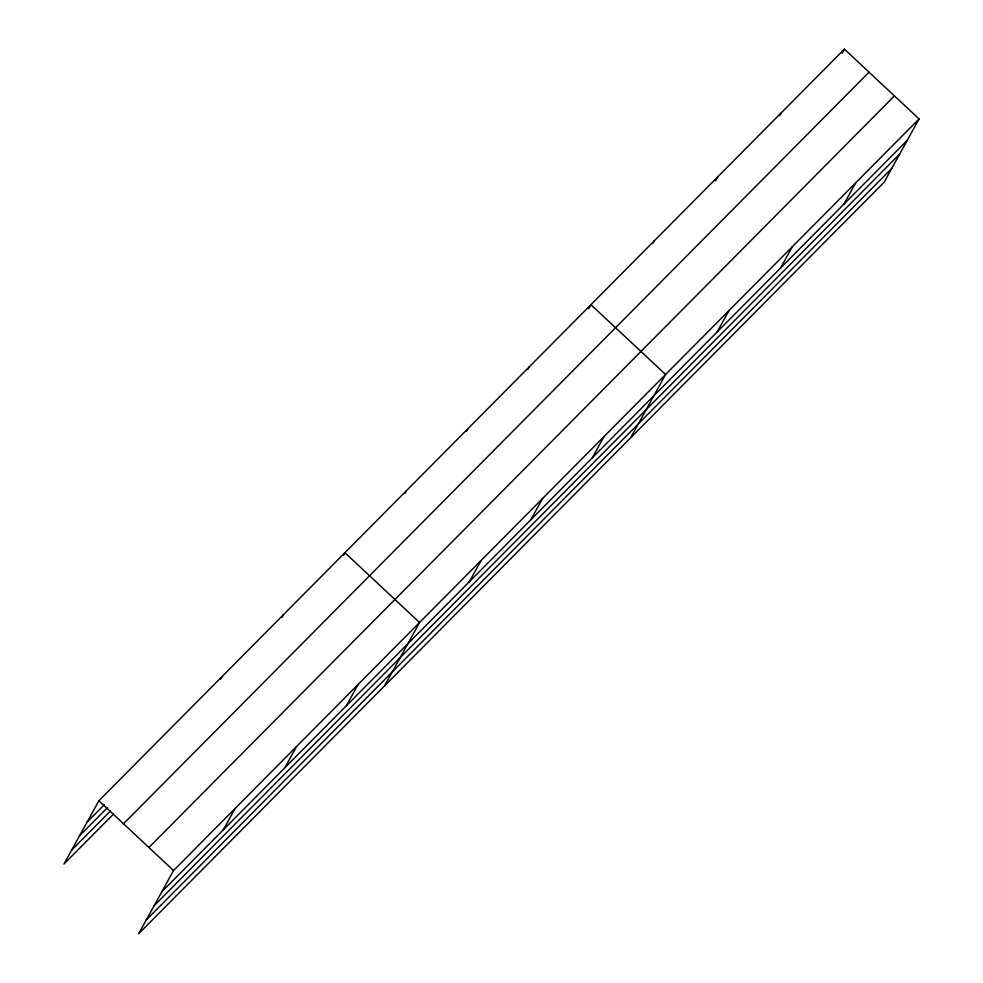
<?xml version="1.0" encoding="UTF-8"?>
<svg xmlns="http://www.w3.org/2000/svg" width="983" height="983" viewBox="0 0 983 983"><rect width="100%" height="100%" fill="white"/><g stroke="black" fill="none" stroke-linecap="round" stroke-linejoin="round"><path stroke-width="1.47" d="M919.068 118.943L173.536 870.533L138.591 933.85L884.11 182.26L919.068 118.943L844.409 49.15L98.89 800.74L63.932 864.057L113.573 814.01M220.425 679.388L221.9 676.722M281.937 617.385L283.411 614.719M343.448 555.37L344.91 552.716L419.557 622.509L384.611 685.827M404.947 493.368L406.421 490.701M223.288 829.824L235.048 808.53M466.458 431.365L467.92 428.699M284.8 767.821L296.547 746.515M527.957 369.362L529.432 366.696M346.299 705.806L358.058 684.512M588.731 308.687L590.93 304.693L665.589 374.486L630.631 437.804M652.835 243.465L654.309 240.81M469.309 581.801L481.068 560.507M715.477 180.909L717.676 176.915M530.82 519.798L542.579 498.492M779.58 115.699L781.043 113.033M592.319 457.783L604.078 436.489M842.21 53.143L844.409 49.15M717.197 331.898L728.956 310.603M780.563 268.015L792.323 246.721M843.942 204.132L855.689 182.826M87.131 822.034L104.395 804.635M79.476 835.906L107.528 807.621M71.587 850.184L110.44 811.024M123.526 823.766L869.046 72.177M148.9 847.506L894.432 95.916M161.777 891.827L907.309 140.237M154.122 905.699L899.654 154.11M146.246 919.977L891.765 168.4M98.89 800.74L173.536 870.533"/></g></svg>
